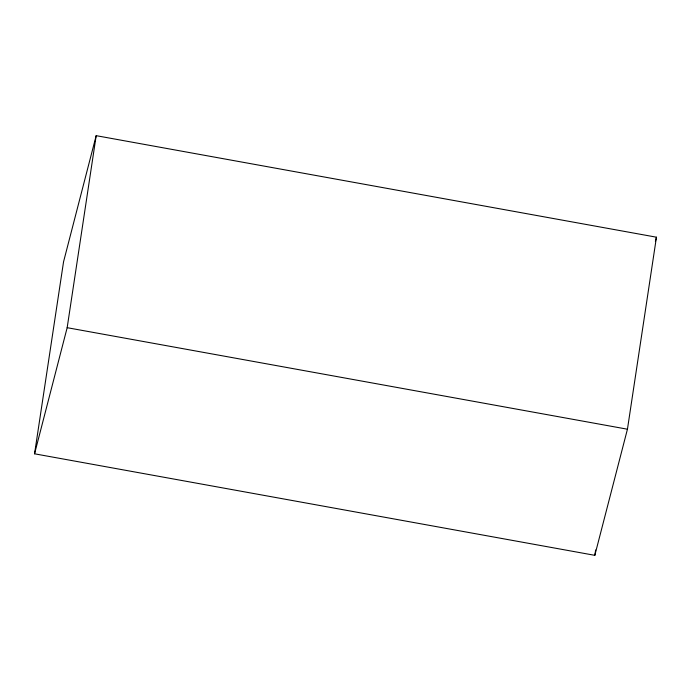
<?xml version="1.0" encoding="UTF-8"?>
<svg xmlns="http://www.w3.org/2000/svg" width="691" height="691" viewBox="0 0 691 691"><rect width="100%" height="100%" fill="white"/><g stroke="black" fill="none" stroke-linecap="round" stroke-linejoin="round"><path stroke-width="1.04" d="M34.55 453.806L63.555 261.794L96.179 135.669L656.45 237.194L627.445 429.206L594.821 555.331L34.55 453.806L67.165 327.689L96.179 135.669M594.821 555.331L595.633 550.001M655.37 241.358L656.45 237.194M67.165 327.689L627.445 429.206"/></g></svg>
